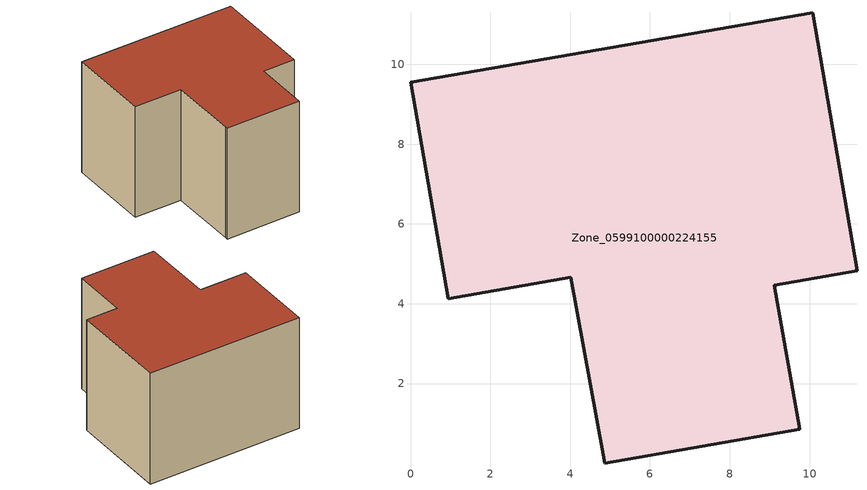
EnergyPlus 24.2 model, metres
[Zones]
Zone_0599100000224155
 floor ground (C_G): 0,9.55 10.08,11.29 11.19,4.83 9.12,4.47 9.75,0.86 4.87,0.01 4.83,0.22 4.02,4.67 0.95,4.13 z0
 wall outside (C_F): 10.08,11.29 0,9.55 0.95,4.13 4.02,4.67 4.83,0.22 4.87,0.01 9.75,0.86 9.12,4.47 11.19,4.83 10.08,11.29 z0:7.65
 roof outside (C_R): 4.83,0.22 4.87,0.01 9.75,0.86 9.12,4.47 11.19,4.83 10.08,11.29 0,9.55 0.95,4.13 4.02,4.67 z7.65
[BUILDING]
Pand.0599100000224155: North Axis=0; Terrain=City; Loads Convergence Tolerance Value=0.04; Temperature Convergence Tolerance Value=0.4; Solar Distribution=FullExterior; Maximum Number of Warmup Days=25; Minimum Number of Warmup Days=1
[Site:Location]
Rotterdam.The.Hague.AP_ZH_NLD Design_Conditions: Latitude=51.96; Longitude=4.45; Time Zone=1; Elevation=-4.5
[SITE:GROUNDTEMPERATURE:BUILDINGSURFACE]
18, 18, 18, 18, 18, 18, 18, 18, 18, 18, 18, 18
[MATERIAL] Thermal Absorptance=0.9; Solar Absorptance=0.7; Visible Absorptance=0.7
Name | Roughness | Thickness | Conductivity | Density | Specific Heat
G.TC.1946 | MediumSmooth | 0.15 | 1 | 540 | 1210
F.TC.1946 | Rough | 0.3 | 0.857143 | 1920 | 840
R.TC.1946 | MediumRough | 0.2 | 0.909091 | 1500 | 1000
[CONSTRUCTION]
C_G: G.TC.1946
C_F: F.TC.1946
C_R: R.TC.1946
[ZONE]
Zone_0599100000224155: Type=1; Multiplier=1; Ceiling Height=Autocalculate; Volume=Autocalculate; Floor Area=autocalculate; Part of Total Floor Area=Yes
[ZONEINFILTRATION:DESIGNFLOWRATE]
Infil_Zone_0599100000224155: Zone or ZoneList or Space or SpaceList=Zone_0599100000224155; Schedule=AlwaysOn; Design Flow Rate Calculation Method=Flow/Area; Flow Rate per Floor Area=0.003; Constant Term Coefficient=1; Temperature Term Coefficient=0; Velocity Term Coefficient=0; Velocity Squared Term Coefficient=0
[HVACTEMPLATE:ZONE:IDEALLOADSAIRSYSTEM]
Zone_0599100000224155: Maximum Heating Supply Air Temperature=50; Minimum Cooling Supply Air Temperature=13; Maximum Heating Supply Air Humidity Ratio=0.0156; Minimum Cooling Supply Air Humidity Ratio=0.0077; Heating Limit=NoLimit; Cooling Limit=NoLimit; Dehumidification Control Type=ConstantSensibleHeatRatio; Cooling Sensible Heat Ratio=0.7; Dehumidification Setpoint=60; Humidification Control Type=None; Humidification Setpoint=30; Outdoor Air Method=None; Outdoor Air Flow Rate per Person=0.00944; Outdoor Air Flow Rate per Zone Floor Area=0; Outdoor Air Flow Rate per Zone=0; Demand Controlled Ventilation Type=None; Outdoor Air Economizer Type=NoEconomizer; Heat Recovery Type=None; Sensible Heat Recovery Effectiveness=0.7; Latent Heat Recovery Effectiveness=0.65
[ZONECONTROL:THERMOSTAT]
ThermostatControl_Zone_0599100000224155: Zone or ZoneList=Zone_0599100000224155; Control Type Schedule=DualSetpointControlType; Control 1=Thermostat_Zone_0599100000224155; Temperature Difference Between Cutout And Setpoint=0
[THERMOSTATSETPOINT:DUALSETPOINT]
Thermostat_Zone_0599100000224155: Heating Setpoint Temperature Schedule=HeatingSetpoint_Zone_0599100000224155; Cooling Setpoint Temperature Schedule=CoolingSetpoint_Zone_0599100000224155
[SCHEDULE:COMPACT]
HeatingSetpoint_Zone_0599100000224155: Through: 12/31, For: AllDays, Until: 24:00, 21
CoolingSetpoint_Zone_0599100000224155: Through: 12/31, For: AllDays, Until: 24:00, 24
DualSetpointControlType: Through: 12/31, For: AllDays, Until: 24:00, 4
AlwaysOn: Through: 12/31, For: AllDays, Until: 24:00, 1
